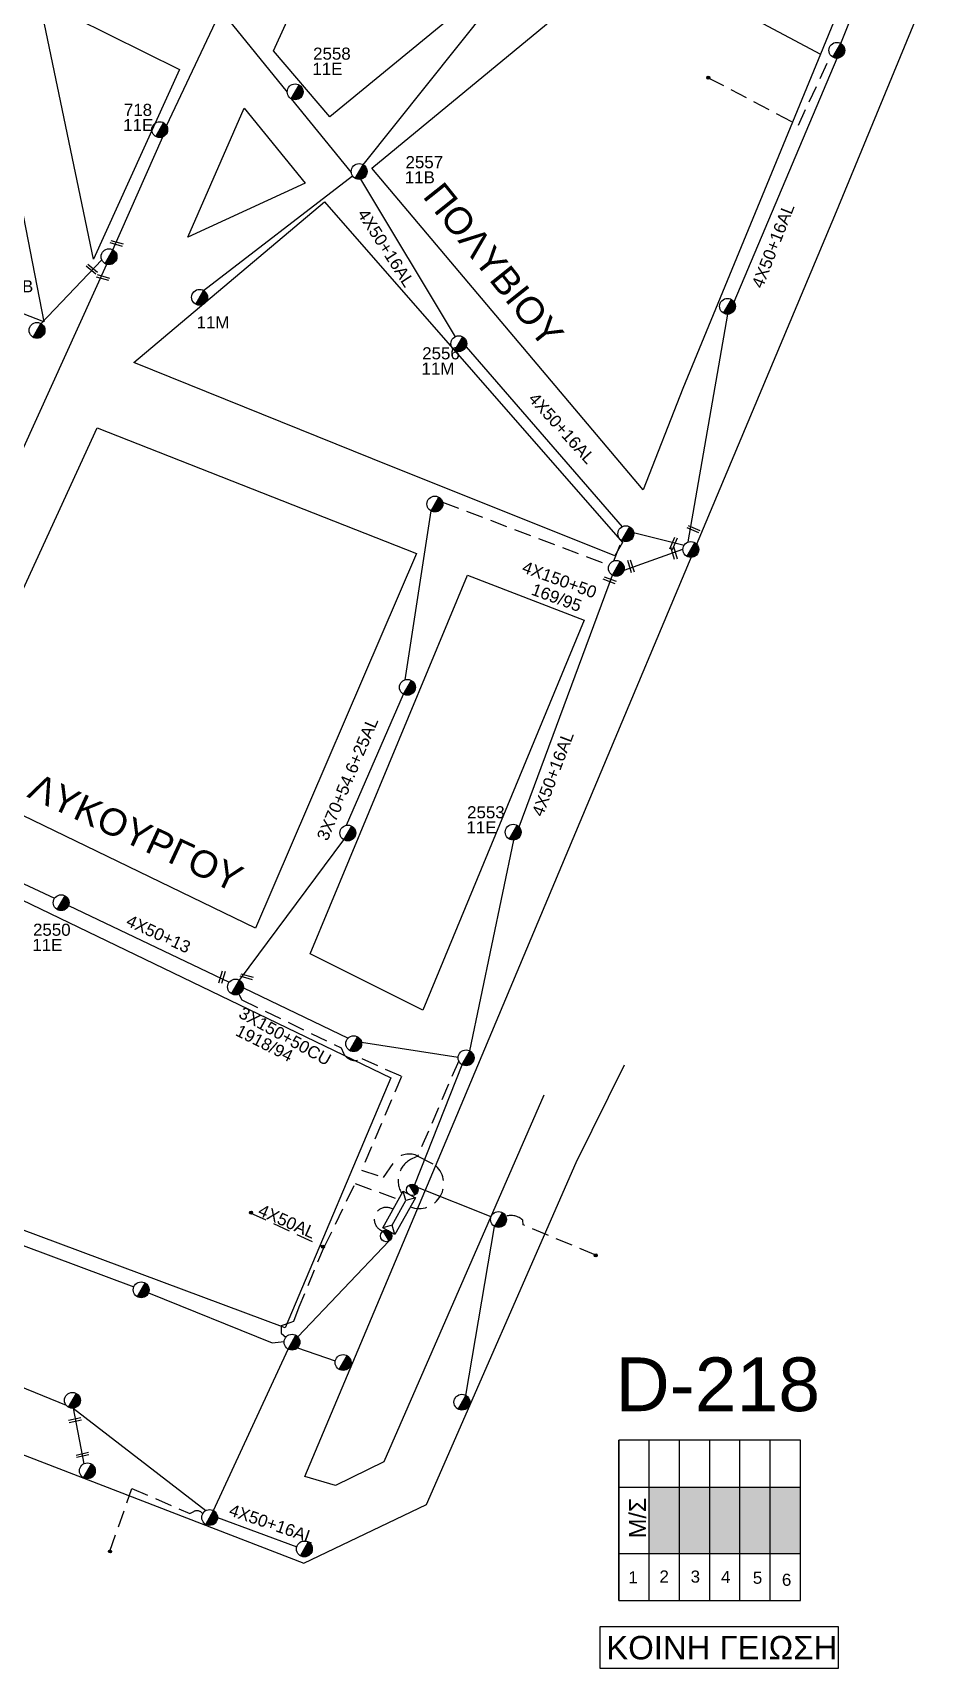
# Model space of a CAD drawing. Header units: millimetres. Extents: x 875 to 3140, y 727 to 1775.
# Drawn here: x 1079.5 to 1214.5, y 1147.8 to 1391.2 of the extents above; entities that cross this region are included whole.
import ezdxf
from ezdxf.enums import TextEntityAlignment as Align

# ---------------------------------------------------------------- set-up
doc = ezdxf.new("R2010")
doc.units = ezdxf.units.MM
doc.linetypes.add('DASHED', pattern=[19.05, 12.7, -6.35])
for name, color, linetype in [('Ασφαλειοκιβώτια Χ.Τ 6 αναχωρήσεων', 7, 'Continuous'), ('Ασφαλειοκιβώτια Χ.Τ 9 αναχωρήσεων', 7, 'Continuous'), ('Γέφυρες Εναερίου Δικτύου', 7, 'Continuous'), ('Γυμνά εναέρια ΧΤ (3Φ)   4x50AL', 7, 'Continuous'), ('Γυμνά εναέρια ΧΤ και ΦΟΠ (3Φ)   4x50+16AL', 7, 'Continuous'), ('Επιγραφές - Σχήματα', 7, 'Continuous'), ('Καλώδια ΧΤ   3x150+50AL', 7, 'DASHED'), ('Καλώδια ΧΤ   3x150+50CU', 7, 'DASHED'), ('Καλώδια ΧΤ   4x50+13', 7, 'Continuous'), ('Μηχανική τομή', 7, 'Continuous'), ('Στύλος ΦΜ', 7, 'Continuous'), ('Στύλος ΦΜ @ 1', 7, 'Continuous'), ('Συνδέσεις', 7, 'Continuous'), ('Συνεστραμμένα ΧΤ   3x70+54.6+25AL', 7, 'SYN_LINE'), ('Συνεστραμμένα ΧΤ   4x120+25AL', 7, 'SYN_LINE'), ('Υποσταθμός εναέριος 2 στύλων', 7, 'Continuous'), ('Υποσταθμός πόλεως', 7, 'Continuous'), ('Υπόβαθρο ΔΕΗ', 7, 'Continuous')]:
    doc.layers.add(name, color=color, linetype=linetype)
doc.styles.add('ar', font='arial.ttf')
doc.styles.get("Standard").update_dxf_attribs({"font": 'arial.ttf'})
doc.linetypes.add('SYN_LINE', pattern='A,0.5,-0.0001,["/\\/\\/\\/",Standard,S=0.1,R=0,X=0,Y=-0.05],-0.25', length=0.7501)

# ---------------------------------------------------------------- blocks, each defined once
blk = doc.blocks.new('ΥΠΑΡΧΩΝ ΤΣΙΜΕΝΤΕΝΙΟΣ ΣΤΥΛΟΣ')
at = {"layer": 'Στύλος ΦΜ'}
blk.add_hatch(color=256, dxfattribs=at).paths.add_polyline_path([(-1.29, -2.28, 0.574793), (2.62, 0, 0.268822), (1.3, 2.27)])
blk.add_line((-1.29, -2.28), (1.3, 2.27), dxfattribs=at)
blk.add_circle((0, 0), 2.62, dxfattribs=at)
at = {"layer": 'Στύλος ΦΜ', "flags": 4}
for tag, p in [('ΑΡΙΘΜΟΣ', (-4.68, 8.05)), ('ΤΥΠΟΣ', (-4.91, 3.03))]:
    blk.add_attdef(tag, p, '', height=4, dxfattribs=at)
blk = doc.blocks.new('ΥΠΟΣΤΑΘΜΟΣ ΕΝΑΕΡΙΟΣ ΕΠΙ 2 ΣΤΥΛΩΝ')
at = {"layer": 'Υποσταθμός εναέριος 2 στύλων', "linetype": 'Continuous'}
for points in [[(-11.97, -2.11, 0.574793), (-8.45, -0.07, 0.268822), (-9.64, 1.98)], [(9.68, -2.15, 0.574793), (13.19, -0.1, 0.268822), (12.01, 1.95)]]:
    blk.add_hatch(color=256, dxfattribs=at).paths.add_polyline_path(points)
for p, q in [((-11.97, -2.11), (-9.64, 1.98)), ((9.68, -2.15), (12.01, 1.95))]:
    blk.add_line(p, q, dxfattribs=at)
for centre in [(-10.81, -0.07), (10.84, -0.1)]:
    blk.add_circle(centre, 2.36, dxfattribs=at)
at = {"layer": 'Υποσταθμός πόλεως', "linetype": 'Continuous', "ltscale": 40}
blk.add_lwpolyline([(-8.57, 2.82), (8.57, 2.82), (8.57, -2.82), (-8.57, -2.82)], close=True, dxfattribs=at)
for points in [[(-5.75, 0), (-8.57, 2.82)], [(-8.57, -2.82), (-5.75, 0)], [(-5.75, 0), (5.75, 0)], [(5.75, 0), (8.57, 2.82)], [(8.57, -2.82), (5.75, 0)]]:
    blk.add_lwpolyline(points, dxfattribs=at)
at = {"layer": 'Υποσταθμός εναέριος 2 στύλων', "ltscale": 40, "flags": 1}
for tag, p in [('ΜΕΤΑΣΧΗΜΑΤΙΣΜΟΣ', (14.09, 2.51)), ('ΙΣΧΥΣ', (14.07, -0.28)), ('ΑΡΙΘΜΟΣ', (14.19, -3))]:
    blk.add_attdef(tag, p, '', height=1.8, dxfattribs=at)
blk = doc.blocks.new('ΑΣΦΑΛΕΙΟΚΙΒΩΤΙΟ ΥΠΟΣΤΑΘΜΟΥ 6 ΑΝΑΧΩΡΗΣΕΩΝ')
at = {"layer": 'Ασφαλειοκιβώτια Χ.Τ 6 αναχωρήσεων', "ltscale": 40}
for p, q in [((-23.91, 27), (23.91, 27)), ((-9.83, 27), (-9.83, -27)), ((9.83, 27), (9.83, -27)), ((-23.91, 18), (23.91, 18)), ((-23.91, 9), (23.91, 9)), ((-23.91, 0), (23.91, 0)), ((-23.91, -9), (23.91, -9)), ((-23.91, -18), (23.91, -18))]:
    blk.add_line(p, q, dxfattribs=at)
at = {"layer": 'Ασφαλειοκιβώτια Χ.Τ 6 αναχωρήσεων'}
blk.add_lwpolyline([(-23.91, -27), (23.91, -27), (23.91, 27), (-23.91, 27)], close=True, dxfattribs=at)
for s, rotation, p in [('1', 270, (-18.77, 24.22)), ('2', 269.3837, (-18.51, 14.96)), ('3', 270, (-18.55, 5.66)), ('4', 270, (-18.65, -3.38)), ('5', 270, (-18.89, -12.84)), ('6', 270, (-19.49, -21.49))]:
    blk.add_text(s, height=3.6, rotation=rotation, dxfattribs=at).set_placement(p)
at = {"layer": 'Ασφαλειοκιβώτια Χ.Τ 6 αναχωρήσεων', "ltscale": 40}
for tag, height, p in [('ΟΝΟΜΑ', 5, (-0.27, 31.68)), ('ΚΕΙΜΕΝΟ 1', 2, (16.95, 22.41)), ('ΚΕΙΜΕΝΟ 2', 2, (16.95, 13.71)), ('ΚΕΙΜΕΝΟ 3', 2, (16.95, 4.31)), ('ΚΕΙΜΕΝΟ 4', 2, (16.95, -4.67)), ('ΚΕΙΜΕΝΟ 5', 2, (16.95, -13.51)), ('ΚΕΙΜΕΝΟ 6', 2, (16.95, -22.43)), ('ΣΧ', 2, (-0.21, -29.21))]:
    blk.add_attdef(tag, text='', height=height, dxfattribs=at).set_placement(p, align=Align.MIDDLE_CENTER)
blk = doc.blocks.new('ΜΗΧΑΝΙΚΗ ΤΟΜΗ')
at = {"layer": 'Μηχανική τομή', "ltscale": 40}
for p, q in [((-1.89, 0.78), (1.89, 0.78)), ((1.89, 0), (-1.89, 0))]:
    blk.add_line(p, q, dxfattribs=at)
blk = doc.blocks.new('_ΣΥΝΔΕΣΗ')
at = {"layer": 'Συνδέσεις', "linetype": 'SYN_LINE', "ltscale": 40}
blk.add_hatch(color=256, dxfattribs=at).paths.add_polyline_path([(0.5, -0.01, 1), (-0.5, -0.01, 1)])
at = {"layer": 'Συνδέσεις'}
blk.add_circle((0, -0.01), 0.5, dxfattribs=at)

msp = doc.modelspace()

# ---------------------------------------------------------------- hatches: boundary and pattern name
at = {"layer": 'Ασφαλειοκιβώτια Χ.Τ 9 αναχωρήσεων', "ltscale": 20}
for color, points in [(1, [(1175.69, 1174.7), (1171.19, 1174.7), (1171.19, 1164.87), (1175.69, 1164.87)]), (173, [(1180.19, 1174.7), (1175.69, 1174.7), (1175.69, 1164.87), (1180.19, 1164.87)]), (30, [(1184.69, 1174.7), (1180.19, 1174.7), (1180.19, 1164.87), (1184.69, 1164.87)]), (27, [(1184.69, 1164.87), (1189.19, 1164.87), (1189.19, 1174.7), (1184.69, 1174.7)]), (6, [(1193.69, 1174.7), (1189.19, 1174.7), (1189.19, 1164.87), (1193.69, 1164.87)])]:
    msp.add_hatch(color=color, dxfattribs=at).paths.add_polyline_path(points)

# ---------------------------------------------------------------- linework, layer by layer
at = {"layer": 'Γέφυρες Εναερίου Δικτύου', "color": 85, "linetype": 'DASHED', "ltscale": 0.2}
msp.add_lwpolyline([(1179.98, 1384.54), (1193.39, 1377.49), (1198.22, 1387.84)], dxfattribs=at)
at = {"layer": 'Γέφυρες Εναερίου Δικτύου', "color": 27, "ltscale": 0.2}
for points in [[(1078.07, 1210.69), (1094.52, 1204.54)], [(1096.7, 1203.65), (1115.12, 1196.18), (1116.87, 1196.38)]]:
    msp.add_lwpolyline(points, dxfattribs=at)
at = {"layer": 'Γέφυρες Εναερίου Δικτύου', "color": 1, "ltscale": 0.2}
for points in [[(1118.92, 1197.08), (1132.5, 1211.38)], [(1061.92, 1196.1), (1084.45, 1186.93)], [(1106.38, 1171.24), (1117.47, 1195.27)], [(1085.48, 1186.47), (1087.07, 1178.18)], [(1085.48, 1186.47), (1105.21, 1171.23)]]:
    msp.add_lwpolyline(points, dxfattribs=at)
at = {"layer": 'Γέφυρες Εναερίου Δικτύου', "ltscale": 0.2}
msp.add_lwpolyline([(1118.88, 1195.47), (1124.49, 1193.5)], dxfattribs=at)
at = {"layer": 'Γέφυρες Εναερίου Δικτύου', "color": 1, "linetype": 'DASHED', "ltscale": 0.2}
msp.add_lwpolyline([(1090.97, 1165.2), (1094.22, 1174.52), (1102.86, 1170.79), (1103.42, 1171.08, -0.374252), (1104.76, 1170.76, -1.71246)], format="xyb", dxfattribs=at)
at = {"layer": 'Γυμνά εναέρια ΧΤ (3Φ)   4x50AL', "color": 27, "linetype": 'DASHED', "ltscale": 0.2}
for points in [[(1111.85, 1215.56), (1122.85, 1210.46), (1127.44, 1219.92), (1133.91, 1217.55)], [(1122.82, 1210.54), (1119.07, 1201.5), (1118.29, 1199.4), (1117.19, 1198.96), (1116.42, 1198.74), (1116.42, 1197.64), (1117.19, 1196.98)]]:
    msp.add_lwpolyline(points, dxfattribs=at)
at = {"layer": 'Γυμνά εναέρια ΧΤ και ΦΟΠ (3Φ)   4x50+16AL', "color": 85}
for points in [[(1199.69, 1389.64), (1211.17, 1418.26)], [(1183.84, 1351.15), (1199.14, 1387.44)], [(1177.01, 1315.43), (1182.87, 1349.33)]]:
    msp.add_lwpolyline(points, dxfattribs=at)
at = {"layer": 'Γυμνά εναέρια ΧΤ και ΦΟΠ (3Φ)   4x50+16AL', "color": 5}
for points in [[(1128.63, 1371.59), (1147.49, 1395.2)], [(1104.89, 1352.87), (1127.05, 1369.93)]]:
    msp.add_lwpolyline(points, dxfattribs=at)
at = {"layer": 'Γυμνά εναέρια ΧΤ και ΦΟΠ (3Φ)   4x50+16AL', "color": 173}
for points in [[(1107.93, 1393.98), (1117.34, 1382.39)], [(1117.93, 1381.4), (1126.87, 1370.43)], [(1128.26, 1369.41), (1142.3, 1345.97)], [(1143.96, 1344.48), (1167.17, 1317.7)], [(1168.87, 1316.83), (1176.41, 1314.96)]]:
    msp.add_lwpolyline(points, dxfattribs=at)
at = {"layer": 'Γυμνά εναέρια ΧΤ και ΦΟΠ (3Φ)   4x50+16AL', "color": 6, "ltscale": 0.2}
msp.add_lwpolyline([(1071.82, 1315.65), (1090.5, 1356.76)], dxfattribs=at)
at = {"layer": 'Γυμνά εναέρια ΧΤ και ΦΟΠ (3Φ)   4x50+16AL', "color": 30, "ltscale": 0.2}
for points in [[(1167.45, 1311.25), (1176.21, 1314.33)], [(1151.85, 1273), (1165.72, 1310.48)], [(1144.53, 1239.66), (1151.04, 1271.05)], [(1136.3, 1219.76), (1143.37, 1237.61)], [(1147.68, 1214.97), (1136.71, 1219.35)]]:
    msp.add_lwpolyline(points, dxfattribs=at)
at = {"layer": 'Γυμνά εναέρια ΧΤ και ΦΟΠ (3Φ)   4x50+16AL', "color": 6, "linetype": 'DASHED', "ltscale": 0.2}
msp.add_lwpolyline([(1142.85, 1238.2), (1136.75, 1224.01), (1135.87, 1223.59, 0.452729), (1134.41, 1218.42, 0.65888)], format="xyb", dxfattribs=at)
at = {"layer": 'Γυμνά εναέρια ΧΤ και ΦΟΠ (3Φ)   4x50+16AL', "color": 30, "linetype": 'DASHED', "ltscale": 0.2}
msp.add_lwpolyline([(1163.23, 1209.27), (1152.42, 1213.76), (1152.39, 1214.47, 0.263409), (1149.86, 1215.05, 3.270181)], format="xyb", dxfattribs=at)
at = {"layer": 'Γυμνά εναέρια ΧΤ και ΦΟΠ (3Φ)   4x50+16AL', "color": 30, "linetype": 'SYN_LINE', "ltscale": 20}
msp.add_lwpolyline([(1143.91, 1188.38), (1148.2, 1213.54)], dxfattribs=at)
at = {"layer": 'Γυμνά εναέρια ΧΤ και ΦΟΠ (3Φ)   4x50+16AL'}
msp.add_lwpolyline([(1106.98, 1170.2), (1118.76, 1165.83)], dxfattribs=at)
at = {"layer": 'Επιγραφές - Σχήματα', "color": 190}
msp.add_lwpolyline([(1163.86, 1147.75), (1199.37, 1147.75), (1199.37, 1153.93), (1163.86, 1153.93)], close=True, dxfattribs=at)
at = {"layer": 'Επιγραφές - Σχήματα', "color": 1, "linetype": 'DASHED', "ltscale": 0.2}
msp.add_arc((1132.08, 1214.58), 1.79, 56.1842, 254.9176, dxfattribs=at)
at = {"layer": 'Καλώδια ΧΤ   3x150+50AL', "color": 173, "ltscale": 0.2}
for points in [[(1140.45, 1321.34), (1165.22, 1311.98)], [(1165.95, 1312.63), (1167.13, 1315.63)]]:
    msp.add_lwpolyline(points, dxfattribs=at)
at = {"layer": 'Καλώδια ΧΤ   3x150+50CU', "color": 173, "ltscale": 0.2}
msp.add_lwpolyline([(1110.15, 1248.13), (1110.61, 1247.25), (1125.34, 1240.11), (1125.71, 1239.33, 0.442721), (1128.43, 1238.51), (1134.36, 1235.87), (1128.4, 1221.93), (1131.67, 1220.8), (1133.6, 1223.61, -0.306042), (1136.75, 1224.01), (1139.21, 1222.77, -0.859845), (1135.64, 1216.44)], format="xyb", dxfattribs=at)
at = {"layer": 'Καλώδια ΧΤ   4x50+13', "color": 30}
for points in [[(1099.4, 1377.38), (1107.09, 1393.75)], [(1091.41, 1358.92), (1098.82, 1375.72)]]:
    msp.add_lwpolyline(points, dxfattribs=at)
at = {"layer": 'Καλώδια ΧΤ   4x50+13', "color": 6, "ltscale": 0.2}
for points in [[(1053.58, 1275.98), (1082.73, 1262.4)], [(1084.8, 1261.32), (1108.7, 1249.9)], [(1110.81, 1249.05), (1126.39, 1241.55)], [(1128.39, 1240.95), (1142.77, 1238.71)]]:
    msp.add_lwpolyline(points, dxfattribs=at)
at = {"layer": 'Συνεστραμμένα ΧΤ   3x70+54.6+25AL', "color": 173, "ltscale": 20}
for points in [[(1134.87, 1294.92), (1138.73, 1320.05)], [(1126.18, 1273.27), (1134.64, 1292.77)], [(1110.23, 1250.21), (1125.77, 1271.08)]]:
    msp.add_lwpolyline(points, dxfattribs=at)
at = {"layer": 'Συνεστραμμένα ΧΤ   4x120+25AL', "color": 1, "ltscale": 15}
msp.add_lwpolyline([(1080.71, 1347.94), (1089.75, 1357.42)], dxfattribs=at)
at = {"layer": 'Υπόβαθρο ΔΕΗ'}
for points in [[(1155.54, 1233.05), (1131.7, 1178.48), (1124.5, 1174.95), (1119.97, 1176.31), (1142.56, 1230.07), (1199.07, 1364.6), (1224.71, 1426.82), (1258.36, 1508.65), (1280.41, 1563.18), (1314.37, 1645.99), (1349.32, 1731.66), (1358.63, 1754.92)], [(1199.96, 1518.36), (1249.27, 1516.48), (1229.91, 1468.52), (1216.63, 1436.74), (1196.7, 1388.03), (1176.2, 1338.27), (1170.3, 1323.19), (1129.94, 1371.08), (1168.59, 1403.02), (1196.7, 1388.03)], [(1068.03, 1183.41), (1119.82, 1163.41), (1138.07, 1172.15), (1160.31, 1223.05), (1167.52, 1237.58)]]:
    msp.add_lwpolyline(points, dxfattribs=at)
msp.add_lwpolyline([(1188.98, 1518.98), (1192.31, 1451.53, -0.189586), (1188.98, 1434.73, -0.112007), (1170.56, 1417.2), (1123.68, 1378.7), (1115.28, 1388.53), (1137.83, 1437.99), (1157.89, 1480.69)], format="xyb", close=True, dxfattribs=at)
for points in [[(1024.28, 1419.8), (1071.25, 1398.81), (1081.13, 1348.21), (1005.92, 1377.57)], [(1080.48, 1396.08), (1101.32, 1385.75), (1088.5, 1357.5)], [(1110.94, 1380), (1120.02, 1368.83), (1102.54, 1360.82)], [(1122.9, 1366.08), (1167.22, 1315.36), (1166.09, 1313.36), (1130.05, 1327.78), (1094.52, 1342.12)], [(1089.07, 1332.42), (1136.57, 1313.73), (1112.63, 1257.95), (1065.37, 1280.82)], [(1144.15, 1310.49), (1161.52, 1303.78), (1137.52, 1245.74), (1120.73, 1254.09)], [(1060.85, 1270.35), (1132.74, 1235.63), (1117.01, 1198.45), (1068.19, 1216.63), (1061.59, 1199.22), (1033.9, 1209.61)]]:
    msp.add_lwpolyline(points, close=True, dxfattribs=at)

# ---------------------------------------------------------------- block references
at = {"layer": 'Ασφαλειοκιβώτια Χ.Τ 6 αναχωρήσεων', "xscale": 0.5, "yscale": 0.5, "zscale": 0.5, "rotation": 90}
msp.add_blockref('ΑΣΦΑΛΕΙΟΚΙΒΩΤΙΟ ΥΠΟΣΤΑΘΜΟΥ 6 ΑΝΑΧΩΡΗΣΕΩΝ', (1180.19, 1169.78), dxfattribs=at)
at = {"layer": 'Μηχανική τομή'}
for p, xscale, yscale, zscale, rotation in [((1092, 1360.06), 0.5000000000000059, 0.5000000000000059, 0.5000000000000059, 164.5229313551866), ((1088.39, 1356.18), 0.5000000000000056, 0.5000000000000056, 0.5000000000000056, 141.5173471765173), ((1089.99, 1354.97), 0.5000000000000059, 0.5000000000000059, 0.5000000000000059, 164.5229313551866), ((1177.87, 1317.51), 0.4999999999999918, 0.4999999999999918, 0.4999999999999918, 156.3909187958352), ((1174.99, 1315.14), 0.5000000000001225, 0.5000000000001225, 0.5000000000001225, 66.97060481851072), ((1168.66, 1311.86), 0.5000000000000202, 0.5000000000000202, 0.5000000000000202, 106.9964613913054), ((1175.07, 1313.84), 0.5000000000000202, 0.5000000000000202, 0.5000000000000202, 106.9964613913054), ((1165.38, 1309.9), 0.4999999999999649, 0.4999999999999649, 0.4999999999999649, 159.5862127665841), ((1107.45, 1250.69), 0.499999999999948, 0.499999999999948, 0.499999999999948, 253.7977660568935), ((1111.35, 1250.89), 0.5000000000000059, 0.5000000000000059, 0.5000000000000059, 164.5229313551866), ((1085.72, 1184.87), 0.4999999999999925, 0.4999999999999925, 0.4999999999999925, 192.4163749380898), ((1086.84, 1179.7), 0.4999999999999925, 0.4999999999999925, 0.4999999999999925, 192.4163749380898)]:
    msp.add_blockref('ΜΗΧΑΝΙΚΗ ΤΟΜΗ', p, dxfattribs=dict(at, xscale=xscale, yscale=yscale, zscale=zscale, rotation=rotation))
at = {"layer": 'Στύλος ΦΜ @ 1', "ltscale": 40}
ref = msp.add_blockref('ΥΠΑΡΧΩΝ ΤΣΙΜΕΝΤΕΝΙΟΣ ΣΤΥΛΟΣ', (1118.51, 1382.43), dxfattribs=dict(at, xscale=0.4499999999998181, yscale=0.4499999999998181, zscale=0.4499999999998181))
ref.add_attrib('ΤΥΠΟΣ', '11E', (1121.08, 1384.96), dxfattribs={"layer": 'Στύλος ΦΜ', "height": 1.8, "flags": 4})
ref.add_attrib('ΑΡΙΘΜΟΣ', '2558', (1121.19, 1387.22), dxfattribs={"layer": 'Στύλος ΦΜ', "height": 1.8, "flags": 4})
at = {"layer": 'Στύλος ΦΜ @ 1', "ltscale": 40, "xscale": 0.4499999999998181, "yscale": 0.4499999999998181, "zscale": 0.4499999999998181}
for p in [(1199.1, 1388.62), (1090.83, 1357.89), (1182.85, 1350.51), (1139.31, 1321.07), (1167.71, 1316.65), (1177.39, 1314.31), (1166.3, 1311.5), (1135.22, 1293.79), (1126.35, 1272.1), (1109.64, 1249.18), (1127.23, 1240.73), (1143.95, 1238.64), (1148.78, 1214.56), (1095.61, 1204.09), (1118.05, 1196.3), (1125.65, 1193.27), (1085.38, 1187.64), (1143.33, 1187.36), (1087.61, 1177.14), (1105.8, 1170.21), (1119.89, 1165.52)]:
    msp.add_blockref('ΥΠΑΡΧΩΝ ΤΣΙΜΕΝΤΕΝΙΟΣ ΣΤΥΛΟΣ', p, dxfattribs=at)
at = {"layer": 'Στύλος ΦΜ @ 1', "ltscale": 40}
ref = msp.add_blockref('ΥΠΑΡΧΩΝ ΤΣΙΜΕΝΤΕΝΙΟΣ ΣΤΥΛΟΣ', (1098.37, 1376.81), dxfattribs=dict(at, xscale=0.4499999999998181, yscale=0.4499999999998181, zscale=0.4499999999998181))
ref.add_attrib('ΤΥΠΟΣ', '11E', (1092.93, 1376.59), dxfattribs={"layer": 'Στύλος ΦΜ', "height": 1.8, "flags": 4})
ref.add_attrib('ΑΡΙΘΜΟΣ', '718', (1093.04, 1378.85), dxfattribs={"layer": 'Στύλος ΦΜ', "height": 1.8, "flags": 4})
ref = msp.add_blockref('ΥΠΑΡΧΩΝ ΤΣΙΜΕΝΤΕΝΙΟΣ ΣΤΥΛΟΣ', (1128.04, 1370.57), dxfattribs=dict(at, xscale=0.4499999999998181, yscale=0.4499999999998181, zscale=0.4499999999998181))
ref.add_attrib('ΤΥΠΟΣ', '11B', (1134.83, 1368.81), dxfattribs={"layer": 'Στύλος ΦΜ', "height": 1.8, "flags": 4})
ref.add_attrib('ΑΡΙΘΜΟΣ', '2557', (1134.94, 1371.07), dxfattribs={"layer": 'Στύλος ΦΜ', "height": 1.8, "flags": 4})
ref = msp.add_blockref('ΥΠΑΡΧΩΝ ΤΣΙΜΕΝΤΕΝΙΟΣ ΣΤΥΛΟΣ', (1080.12, 1346.92), dxfattribs=dict(at, xscale=0.4499999999998181, yscale=0.4499999999998181, zscale=0.4499999999998181))
ref.add_attrib('ΤΥΠΟΣ', '11ΛB', (1073.4, 1352.59), dxfattribs={"layer": 'Στύλος ΦΜ', "height": 1.8, "flags": 4})
ref.add_attrib('ΑΡΙΘΜΟΣ', '716', (1073.51, 1354.86), dxfattribs={"layer": 'Στύλος ΦΜ', "height": 1.8, "flags": 4})
ref = msp.add_blockref('ΥΠΑΡΧΩΝ ΤΣΙΜΕΝΤΕΝΙΟΣ ΣΤΥΛΟΣ', (1104.3, 1351.85), dxfattribs=dict(at, xscale=0.4499999999998181, yscale=0.4499999999998181, zscale=0.4499999999998181))
ref.add_attrib('ΤΥΠΟΣ', '11M', (1103.85, 1347.22), dxfattribs={"layer": 'Στύλος ΦΜ', "height": 1.8, "flags": 4})
ref = msp.add_blockref('ΥΠΑΡΧΩΝ ΤΣΙΜΕΝΤΕΝΙΟΣ ΣΤΥΛΟΣ', (1142.88, 1344.95), dxfattribs=dict(at, xscale=0.4499999999998181, yscale=0.4499999999998181, zscale=0.4499999999998181))
ref.add_attrib('ΤΥΠΟΣ', '11M', (1137.32, 1340.34), dxfattribs={"layer": 'Στύλος ΦΜ', "height": 1.8, "flags": 4})
ref.add_attrib('ΑΡΙΘΜΟΣ', '2556', (1137.42, 1342.61), dxfattribs={"layer": 'Στύλος ΦΜ', "height": 1.8, "flags": 4})
ref = msp.add_blockref('ΥΠΑΡΧΩΝ ΤΣΙΜΕΝΤΕΝΙΟΣ ΣΤΥΛΟΣ', (1150.96, 1272.22), dxfattribs=dict(at, xscale=0.4499999999998181, yscale=0.4499999999998181, zscale=0.4499999999998181))
ref.add_attrib('ΤΥΠΟΣ', '11E', (1144, 1272.03), dxfattribs={"layer": 'Στύλος ΦΜ', "height": 1.8, "flags": 4})
ref.add_attrib('ΑΡΙΘΜΟΣ', '2553', (1144.1, 1274.29), dxfattribs={"layer": 'Στύλος ΦΜ', "height": 1.8, "flags": 4})
ref = msp.add_blockref('ΥΠΑΡΧΩΝ ΤΣΙΜΕΝΤΕΝΙΟΣ ΣΤΥΛΟΣ', (1083.7, 1261.72), dxfattribs=dict(at, xscale=0.4499999999998181, yscale=0.4499999999998181, zscale=0.4499999999998181))
ref.add_attrib('ΤΥΠΟΣ', '11E', (1079.41, 1254.54), dxfattribs={"layer": 'Στύλος ΦΜ', "height": 1.8, "flags": 4})
ref.add_attrib('ΑΡΙΘΜΟΣ', '2550', (1079.52, 1256.8), dxfattribs={"layer": 'Στύλος ΦΜ', "height": 1.8, "flags": 4})
at = {"layer": 'Συνδέσεις', "xscale": 0.4500000000000455, "yscale": 0.4500000000000455, "zscale": 0.4500000000000455}
for p in [(1179.98, 1384.54), (1111.95, 1215.58), (1122.64, 1210.52), (1163.24, 1209.23), (1090.98, 1165.15)]:
    msp.add_blockref('_ΣΥΝΔΕΣΗ', p, dxfattribs=at)
at = {"layer": 'Υποσταθμός εναέριος 2 στύλων', "xscale": 0.3643676562066828, "yscale": 0.3643676562066828, "zscale": 0.3643676562066828, "rotation": 60.58644873786776}
msp.add_blockref('ΥΠΟΣΤΑΘΜΟΣ ΕΝΑΕΡΙΟΣ ΕΠΙ 2 ΣΤΥΛΩΝ', (1133.97, 1215.56), dxfattribs=at)

# ---------------------------------------------------------------- texts
at = {"layer": 'Γυμνά εναέρια ΧΤ (3Φ)   4x50AL', "ltscale": 0.2}
msp.add_text('4X50AL', height=1.8, rotation=336.2689, dxfattribs=at).set_placement((1117.31, 1214.29), align=Align.MIDDLE)
at = {"layer": 'Γυμνά εναέρια ΧΤ και ΦΟΠ (3Φ)   4x50+16AL', "ltscale": 0.2}
for rotation, p in [(302.8512, (1132.04, 1359.21)), (68.6774, (1189.61, 1359.53)), (312.1623, (1158.2, 1332.36)), (69.2793, (1156.84, 1280.91)), (341.0093, (1115.07, 1169.27))]:
    msp.add_text('4X50+16AL', height=1.8, rotation=rotation, dxfattribs=at).set_placement(p, align=Align.MIDDLE)
at = {"layer": 'Επιγραφές - Σχήματα', "ltscale": 20, "attachment_point": 1, "style": 'ar'}
for s, insert, char_height, width, rotation in [('ΠΟΛΥΒΙΟΥ', (1140.5, 1369.34), 4, 39.507, 308.5771), ('4Χ150+50', (1152.75, 1312.65), 1.8, 19.3816, 339.8542), ('169/95', (1154.12, 1309.32), 1.8, 19.3816, 339.8542), ('ΛΥΚΟΥΡΓΟΥ', (1080.17, 1281.16), 4, 39.507, 335.1385), ('1918/94', (1110.31, 1243.66), 1.8, 11.4369, 333.2122), ('Μ/Σ', (1168.21, 1167.13), 2.5, 5.9741, 90)]:
    msp.add_mtext(s, dxfattribs=dict(at, insert=insert, char_height=char_height, width=width, rotation=rotation))
at = {"layer": 'Επιγραφές - Σχήματα', "ltscale": 20, "insert": (1166.18, 1194.03), "char_height": 8, "width": 19.3816, "attachment_point": 1, "style": 'ar'}
msp.add_mtext('D-218', dxfattribs=at)
at = {"layer": 'Επιγραφές - Σχήματα', "color": 190, "insert": (1164.81, 1152.58), "char_height": 3.5, "width": 35.1311, "attachment_point": 1}
msp.add_mtext('KOINH ΓΕΙΩΣΗ', dxfattribs=at)
at = {"layer": 'Καλώδια ΧΤ   3x150+50CU', "ltscale": 20, "insert": (1110.83, 1246.32), "char_height": 1.8, "width": 16.8242, "attachment_point": 1, "rotation": 330.9493, "style": 'ar'}
msp.add_mtext('3Χ150+50CU', dxfattribs=at)
at = {"layer": 'Καλώδια ΧΤ   4x50+13', "ltscale": 0.2}
msp.add_text('4X50+13', height=1.8, rotation=335.2438, dxfattribs=at).set_placement((1098.19, 1257.08), align=Align.MIDDLE)
at = {"layer": 'Συνεστραμμένα ΧΤ   3x70+54.6+25AL', "ltscale": 20}
msp.add_text('3X70+54.6+25AL', height=1.8, rotation=67.0823, dxfattribs=at).set_placement((1126.3, 1280.17), align=Align.MIDDLE)

doc.saveas('drawing.dxf')
